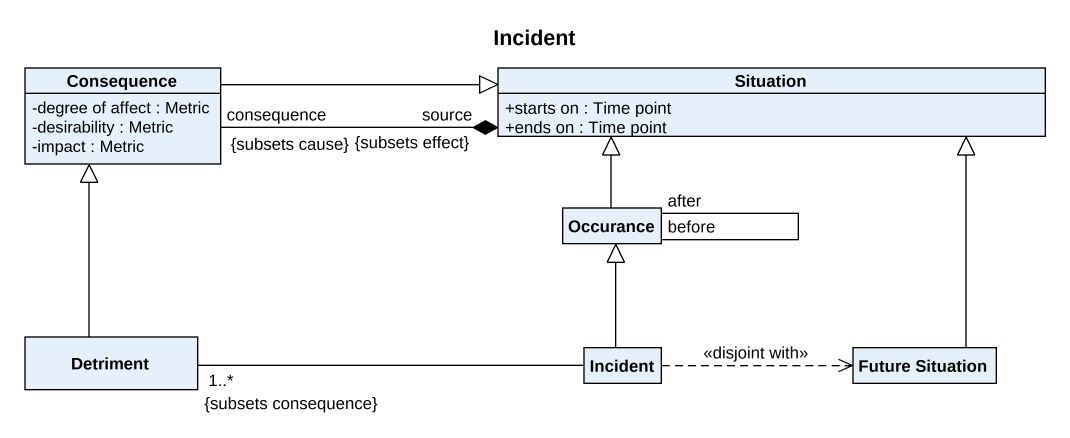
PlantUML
@startuml
title Incident
hide circle
hide empty members
skinparam classAttributeIconSize 0
class Consequence {
  -degree of affect : Metric
  -desirability : Metric
  -impact : Metric
}
class Situation {
  +starts on : Time point
  +ends on : Time point
}
class Occurance
class Detriment
class Incident
class "Future Situation" as Future_Situation
Consequence -right-|> Situation
Situation "source\n{subsets effect}" *-left- "consequence\n{subsets cause}" Consequence
Occurance -up-|> Situation
Occurance "before" -- "after" Occurance
Detriment -up-|> Consequence
Incident -up-|> Occurance
Incident -left- "1..*\n{subsets consequence}" Detriment
Incident .right.> Future_Situation : <<disjoint with>>
Future_Situation -up-|> Situation
@enduml
